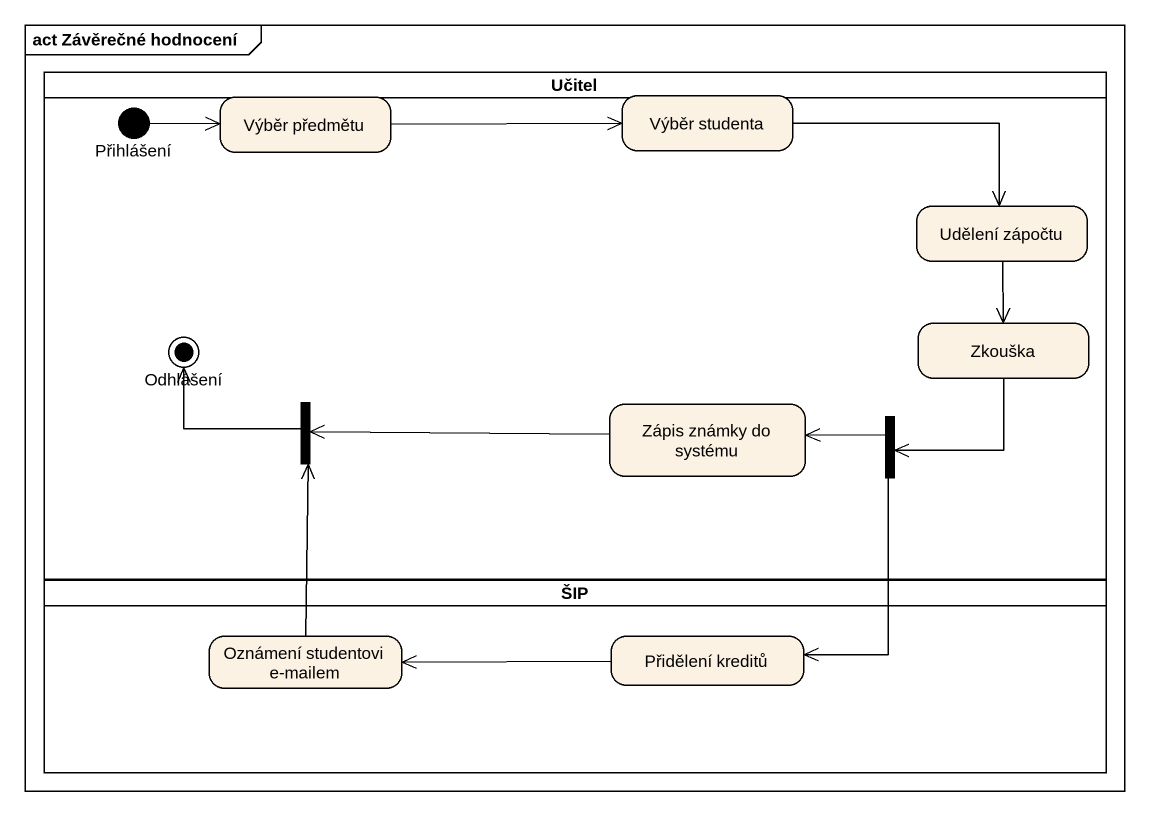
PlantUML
@startuml
mainframe act Závěrečné hodnocení
hide empty description
state Učitel <<partition>> {
  state Přihlášení <<start>>
  state "Výběr předmětu" as Výběr_předmětu
  state "Výběr studenta" as Výběr_studenta
  state "Udělení zápočtu" as Udělení_zápočtu
  state Zkouška
  state Odhlášení <<end>>
  state fork1 <<join>>
  state "Zápis známky do systému" as Zápis_známky_do_systému
  state fork2 <<fork>>
}
state ŠIP <<partition>> {
  state "Oznámení studentovi e-mailem" as Oznámení_studentovi_e_mailem
  state "Přidělení kreditů" as Přidělení_kreditů
}
Přihlášení -right-> Výběr_předmětu
Výběr_předmětu -right-> Výběr_studenta
Výběr_studenta -right-> Udělení_zápočtu
Udělení_zápočtu --> Zkouška
Zkouška --> fork2
fork1 -up-> Odhlášení
Zápis_známky_do_systému -left-> fork1
fork2 -left-> Zápis_známky_do_systému
fork2 --> Přidělení_kreditů
Oznámení_studentovi_e_mailem -up-> fork1
Přidělení_kreditů -left-> Oznámení_studentovi_e_mailem
@enduml
